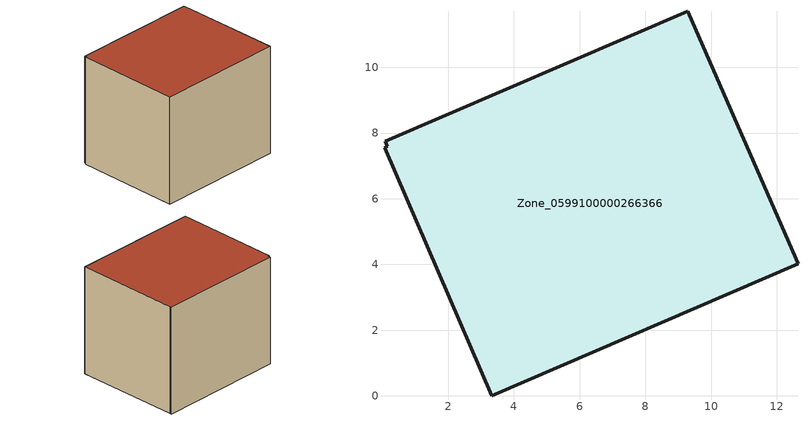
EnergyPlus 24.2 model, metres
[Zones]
Zone_0599100000266366
 floor ground (C_G): 9.33,11.6 12.65,4.02 3.32,0 0.07,7.56 0.15,7.6 0.09,7.75 9.29,11.71 z0
 wall outside (C_F): 9.29,11.71 0.09,7.75 0.15,7.6 0.07,7.56 3.32,0 12.65,4.02 9.33,11.6 9.29,11.71 z0:8.61
 roof outside (C_R): 12.65,4.02 9.33,11.6 9.29,11.71 0.09,7.75 0.15,7.6 0.07,7.56 3.32,0 z8.61
[BUILDING]
Pand.0599100000266366: North Axis=0; Terrain=City; Loads Convergence Tolerance Value=0.04; Temperature Convergence Tolerance Value=0.4; Solar Distribution=FullExterior; Maximum Number of Warmup Days=25; Minimum Number of Warmup Days=1
[Site:Location]
Rotterdam.The.Hague.AP_ZH_NLD Design_Conditions: Latitude=51.96; Longitude=4.45; Time Zone=1; Elevation=-4.5
[SITE:GROUNDTEMPERATURE:BUILDINGSURFACE]
18, 18, 18, 18, 18, 18, 18, 18, 18, 18, 18, 18
[MATERIAL] Thermal Absorptance=0.9; Solar Absorptance=0.7; Visible Absorptance=0.7
Name | Roughness | Thickness | Conductivity | Density | Specific Heat
G.TI.1992-2005 | MediumSmooth | 0.15 | 0.06 | 540 | 1210
F.TI.1992-2005 | Rough | 0.3 | 0.12 | 1920 | 840
R.TI.1992-2005 | MediumRough | 0.2 | 0.08 | 1500 | 1000
[CONSTRUCTION]
C_G: G.TI.1992-2005
C_F: F.TI.1992-2005
C_R: R.TI.1992-2005
[ZONE]
Zone_0599100000266366: Type=1; Multiplier=1; Ceiling Height=Autocalculate; Volume=Autocalculate; Floor Area=autocalculate; Part of Total Floor Area=Yes
[ZONEINFILTRATION:DESIGNFLOWRATE]
Infil_Zone_0599100000266366: Zone or ZoneList or Space or SpaceList=Zone_0599100000266366; Schedule=AlwaysOn; Design Flow Rate Calculation Method=Flow/Area; Flow Rate per Floor Area=0.0015; Constant Term Coefficient=1; Temperature Term Coefficient=0; Velocity Term Coefficient=0; Velocity Squared Term Coefficient=0
[HVACTEMPLATE:ZONE:IDEALLOADSAIRSYSTEM]
Zone_0599100000266366: Maximum Heating Supply Air Temperature=50; Minimum Cooling Supply Air Temperature=13; Maximum Heating Supply Air Humidity Ratio=0.0156; Minimum Cooling Supply Air Humidity Ratio=0.0077; Heating Limit=NoLimit; Cooling Limit=NoLimit; Dehumidification Control Type=ConstantSensibleHeatRatio; Cooling Sensible Heat Ratio=0.7; Dehumidification Setpoint=60; Humidification Control Type=None; Humidification Setpoint=30; Outdoor Air Method=None; Outdoor Air Flow Rate per Person=0.00944; Outdoor Air Flow Rate per Zone Floor Area=0; Outdoor Air Flow Rate per Zone=0; Demand Controlled Ventilation Type=None; Outdoor Air Economizer Type=NoEconomizer; Heat Recovery Type=None; Sensible Heat Recovery Effectiveness=0.7; Latent Heat Recovery Effectiveness=0.65
[ZONECONTROL:THERMOSTAT]
ThermostatControl_Zone_0599100000266366: Zone or ZoneList=Zone_0599100000266366; Control Type Schedule=DualSetpointControlType; Control 1=Thermostat_Zone_0599100000266366; Temperature Difference Between Cutout And Setpoint=0
[THERMOSTATSETPOINT:DUALSETPOINT]
Thermostat_Zone_0599100000266366: Heating Setpoint Temperature Schedule=HeatingSetpoint_Zone_0599100000266366; Cooling Setpoint Temperature Schedule=CoolingSetpoint_Zone_0599100000266366
[SCHEDULE:COMPACT]
HeatingSetpoint_Zone_0599100000266366: Through: 12/31, For: AllDays, Until: 24:00, 21
CoolingSetpoint_Zone_0599100000266366: Through: 12/31, For: AllDays, Until: 24:00, 24
DualSetpointControlType: Through: 12/31, For: AllDays, Until: 24:00, 4
AlwaysOn: Through: 12/31, For: AllDays, Until: 24:00, 1
